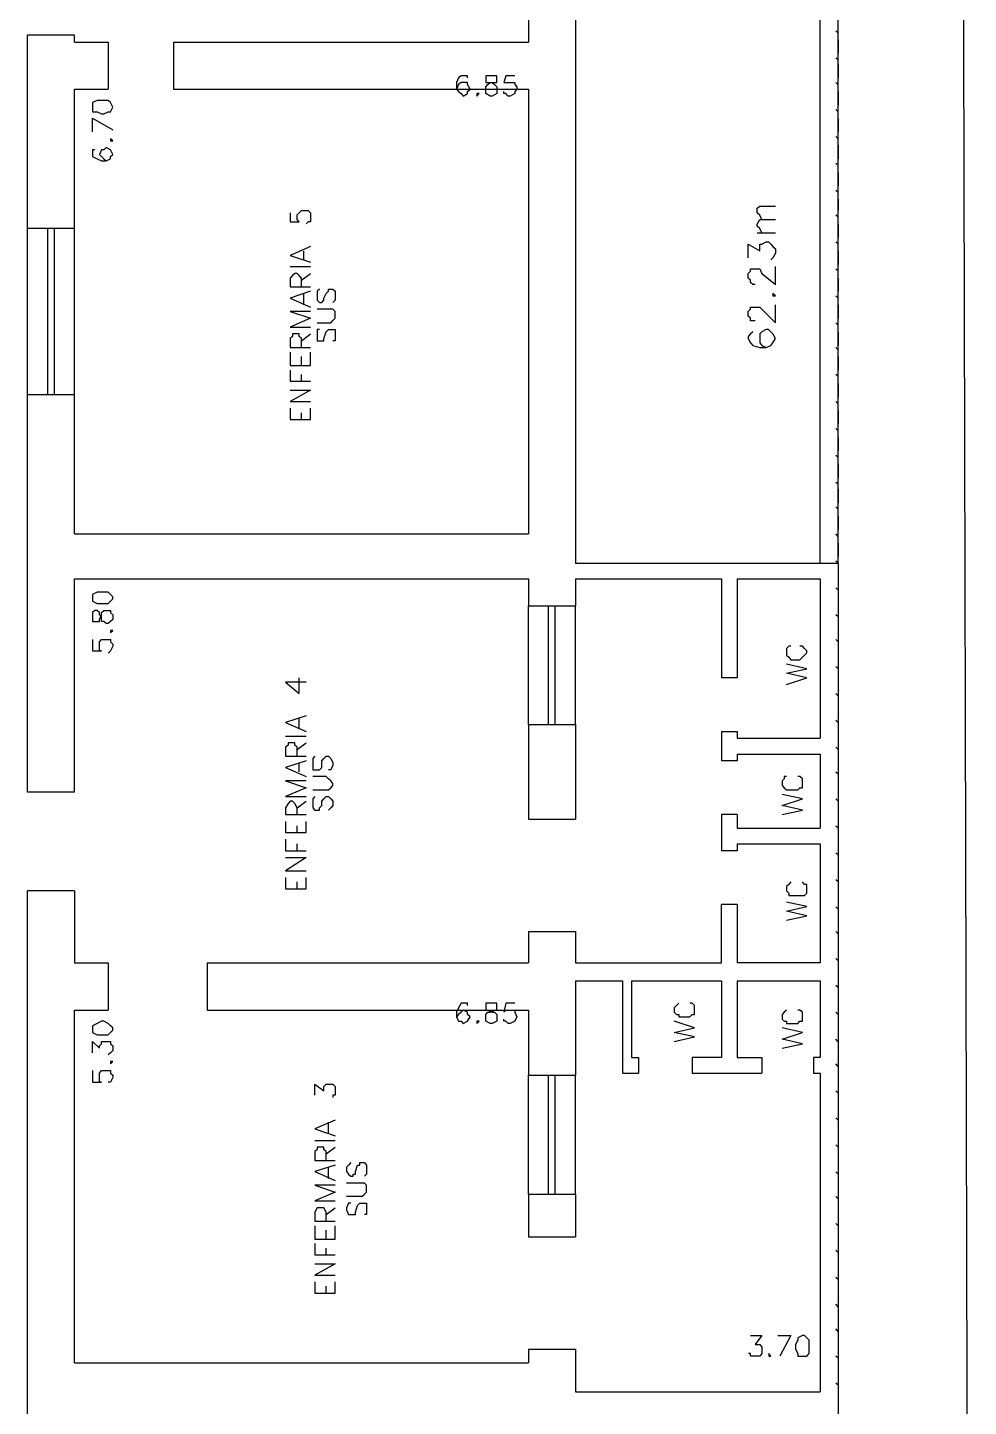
# Model space of a CAD drawing. Header units: millimetres. Extents: x -369 to -70, y -1414 to -1185.
# Drawn here: x -147.07 to -132.9, y -1343.94 to -1323.17 of the extents above; entities that cross this region are included whole.
import ezdxf

# ---------------------------------------------------------------- set-up
doc = ezdxf.new("R2010")
doc.units = ezdxf.units.MM
doc.header["$MEASUREMENT"] = 0
for name, color, linetype in [('10', 10, 'Continuous'), ('14', 14, 'Continuous'), ('25', 25, 'Continuous'), ('50', 50, 'Continuous'), ('6', 6, 'Continuous'), ('8', 8, 'Continuous')]:
    doc.layers.add(name, color=color, linetype=linetype)

msp = doc.modelspace()

# ---------------------------------------------------------------- linework, layer by layer
at = {"layer": '10'}
for points in [[(-139.529, -1322.878), (-139.529, -1323.386)], [(-138.818, -1322.878), (-138.818, -1331.235)], [(-147.074, -1326.191), (-147.074, -1323.282)], [(-146.367, -1323.386), (-146.367, -1323.282), (-146.367, -1323.282), (-147.074, -1323.282)], [(-146.367, -1323.386), (-145.859, -1323.386)], [(-145.859, -1323.386), (-145.859, -1324.093)], [(-144.876, -1323.386), (-139.529, -1323.386)], [(-144.876, -1323.386), (-144.876, -1324.093)], [(-146.367, -1326.191), (-146.367, -1324.093)], [(-146.367, -1324.093), (-145.859, -1324.093)], [(-144.876, -1324.093), (-139.529, -1324.093)], [(-139.529, -1324.093), (-139.529, -1330.795)], [(-146.367, -1326.191), (-147.074, -1326.191)], [(-147.074, -1334.684), (-147.074, -1328.697)], [(-146.367, -1330.795), (-146.367, -1328.697), (-147.074, -1328.697)], [(-146.367, -1330.795), (-139.529, -1330.795)], [(-138.818, -1331.235), (-134.861, -1331.235)], [(-134.861, -1331.235), (-134.861, -1350.114)], [(-146.367, -1334.684), (-146.367, -1331.47)], [(-146.367, -1331.47), (-139.529, -1331.47)], [(-139.529, -1331.47), (-139.529, -1331.878)], [(-138.818, -1331.47), (-138.818, -1331.878)], [(-138.818, -1331.47), (-136.62, -1331.47)], [(-136.62, -1331.47), (-136.62, -1332.961)], [(-136.384, -1331.47), (-136.384, -1332.961)], [(-136.384, -1331.47), (-135.133, -1331.47)], [(-135.133, -1331.47), (-135.133, -1333.872)], [(-139.529, -1331.878), (-138.818, -1331.878)], [(-136.384, -1332.961), (-136.62, -1332.961)], [(-139.529, -1333.668), (-138.818, -1333.668)], [(-139.529, -1333.668), (-139.529, -1335.091)], [(-138.818, -1333.668), (-138.818, -1335.091)], [(-136.62, -1333.772), (-136.62, -1334.212)], [(-136.62, -1333.772), (-136.384, -1333.772), (-136.384, -1333.772), (-136.384, -1333.872)], [(-136.384, -1333.872), (-135.133, -1333.872)], [(-136.384, -1334.112), (-136.384, -1334.212), (-136.384, -1334.212), (-136.62, -1334.212)], [(-136.384, -1334.112), (-135.133, -1334.112)], [(-135.133, -1334.112), (-135.133, -1335.227)], [(-146.367, -1334.684), (-147.074, -1334.684)], [(-136.62, -1335.023), (-136.62, -1335.567)], [(-136.384, -1335.023), (-136.62, -1335.023)], [(-136.384, -1335.023), (-136.384, -1335.227)], [(-139.529, -1335.091), (-138.818, -1335.091)], [(-136.384, -1335.227), (-135.133, -1335.227)], [(-136.384, -1335.463), (-136.384, -1335.567), (-136.384, -1335.567), (-136.62, -1335.567)], [(-135.133, -1335.463), (-135.133, -1337.257), (-135.133, -1337.257), (-136.384, -1337.257)], [(-136.384, -1335.463), (-135.133, -1335.463)], [(-147.074, -1346.425), (-147.074, -1336.174)], [(-146.367, -1336.174), (-147.074, -1336.174)], [(-146.367, -1336.174), (-146.367, -1337.257), (-146.367, -1337.257), (-145.859, -1337.257)], [(-138.818, -1336.782), (-138.818, -1337.257), (-138.818, -1337.257), (-136.62, -1337.257), (-136.62, -1337.257), (-136.62, -1336.378)], [(-136.384, -1336.378), (-136.62, -1336.378)], [(-136.384, -1336.378), (-136.384, -1337.257)], [(-139.529, -1336.782), (-138.818, -1336.782)], [(-139.529, -1336.782), (-139.529, -1337.257)], [(-145.859, -1337.257), (-145.859, -1337.969)], [(-144.369, -1337.257), (-144.369, -1337.969)], [(-144.369, -1337.257), (-139.529, -1337.257)], [(-138.818, -1337.529), (-138.818, -1338.948)], [(-138.818, -1337.529), (-138.11, -1337.529)], [(-138.11, -1337.529), (-138.11, -1338.916)], [(-137.974, -1337.529), (-136.62, -1337.529)], [(-137.974, -1337.529), (-137.974, -1338.68), (-137.871, -1338.68)], [(-136.62, -1337.529), (-136.62, -1338.68), (-136.62, -1338.68), (-137.059, -1338.68)], [(-136.384, -1337.529), (-136.384, -1338.68)], [(-136.384, -1337.529), (-135.133, -1337.529)], [(-135.133, -1337.529), (-135.133, -1338.68), (-135.133, -1338.68), (-135.233, -1338.68)], [(-146.367, -1343.28), (-146.367, -1337.969)], [(-146.367, -1337.969), (-145.859, -1337.969)], [(-144.369, -1337.969), (-139.529, -1337.969)], [(-139.529, -1337.969), (-139.529, -1338.948)], [(-137.871, -1338.68), (-137.871, -1338.916)], [(-137.059, -1338.68), (-137.059, -1338.916)], [(-136.384, -1338.68), (-136.012, -1338.68)], [(-136.012, -1338.68), (-136.012, -1338.916)], [(-135.233, -1338.68), (-135.233, -1338.916), (-135.133, -1338.916)], [(-139.529, -1338.948), (-138.818, -1338.948)], [(-138.11, -1338.916), (-137.871, -1338.916)], [(-137.059, -1338.916), (-136.012, -1338.916)], [(-135.133, -1338.916), (-135.133, -1343.719)], [(-139.529, -1340.742), (-138.818, -1340.742)], [(-139.529, -1340.742), (-139.529, -1341.385)], [(-138.818, -1340.742), (-138.818, -1341.385)], [(-139.529, -1341.385), (-138.818, -1341.385)], [(-139.529, -1343.076), (-138.818, -1343.076)], [(-139.529, -1343.076), (-139.529, -1343.28)], [(-138.818, -1343.076), (-138.818, -1343.719)], [(-146.367, -1343.28), (-139.529, -1343.28)], [(-138.818, -1343.719), (-135.133, -1343.719)]]:
    msp.add_lwpolyline(points, dxfattribs=at)
at = {"layer": '14'}
msp.add_lwpolyline([(-133.067, -1284.809), (-132.899, -1353.802)], dxfattribs=at)
at = {"layer": '25'}
for points in [[(-136.012, -1326.059), (-136.044, -1325.991), (-136.08, -1325.956), (-136.08, -1325.888), (-136.044, -1325.856), (-136.012, -1325.856), (-135.808, -1325.856)], [(-136.012, -1326.259), (-136.044, -1326.191), (-136.08, -1326.159), (-136.08, -1326.127), (-136.044, -1326.059), (-136.012, -1326.059), (-135.808, -1326.059)], [(-136.08, -1326.259), (-135.808, -1326.259)], [(-136.216, -1326.635), (-136.216, -1326.431), (-136.044, -1326.531), (-136.044, -1326.463), (-136.044, -1326.431), (-136.012, -1326.431), (-135.944, -1326.395), (-135.912, -1326.395), (-135.876, -1326.431), (-135.844, -1326.463), (-135.808, -1326.499), (-135.808, -1326.567), (-135.844, -1326.635), (-135.876, -1326.667)], [(-136.112, -1327.039), (-136.148, -1327.039), (-136.18, -1327.007), (-136.18, -1326.971), (-136.216, -1326.939), (-136.216, -1326.871), (-136.18, -1326.835), (-136.18, -1326.803), (-136.148, -1326.803), (-136.08, -1326.803), (-136.044, -1326.803), (-136.012, -1326.871), (-135.808, -1327.039), (-135.808, -1326.767)], [(-135.844, -1327.206), (-135.844, -1327.206), (-135.808, -1327.206), (-135.844, -1327.174), (-135.844, -1327.206)], [(-136.112, -1327.582), (-136.148, -1327.582), (-136.18, -1327.582), (-136.18, -1327.546), (-136.216, -1327.514), (-136.216, -1327.446), (-136.18, -1327.41), (-136.18, -1327.378), (-136.148, -1327.378), (-136.08, -1327.378), (-136.044, -1327.378), (-136.012, -1327.41), (-135.808, -1327.614), (-135.808, -1327.342)], [(-136.148, -1327.75), (-136.18, -1327.782), (-136.216, -1327.818), (-136.216, -1327.85), (-136.18, -1327.918), (-136.148, -1327.954), (-136.044, -1327.986), (-135.944, -1327.986), (-135.876, -1327.954), (-135.844, -1327.918), (-135.808, -1327.85), (-135.844, -1327.782), (-135.876, -1327.75), (-135.912, -1327.714), (-135.944, -1327.714), (-136.012, -1327.75), (-136.044, -1327.782), (-136.044, -1327.85), (-136.044, -1327.918), (-136.012, -1327.954), (-135.944, -1327.986)]]:
    msp.add_lwpolyline(points, dxfattribs=at)
at = {"layer": '50'}
for points in [[(-140.444, -1323.925), (-140.444, -1323.893), (-140.476, -1323.893), (-140.512, -1323.893), (-140.544, -1323.893), (-140.58, -1323.925), (-140.612, -1323.993), (-140.612, -1324.093), (-140.58, -1324.129), (-140.544, -1324.161), (-140.512, -1324.197), (-140.444, -1324.161), (-140.444, -1324.129), (-140.408, -1324.093), (-140.444, -1324.025), (-140.444, -1323.993), (-140.512, -1323.993), (-140.544, -1323.993), (-140.58, -1324.025), (-140.612, -1324.093)], [(-140.105, -1323.893), (-140.172, -1323.893), (-140.172, -1323.925), (-140.172, -1323.957), (-140.172, -1323.993), (-140.14, -1323.993), (-140.073, -1323.993), (-140.037, -1324.025), (-140.005, -1324.061), (-140.005, -1324.093), (-140.005, -1324.129), (-140.005, -1324.161), (-140.073, -1324.197), (-140.105, -1324.197), (-140.172, -1324.161), (-140.172, -1324.129), (-140.172, -1324.093), (-140.172, -1324.061), (-140.14, -1324.025), (-140.105, -1323.993), (-140.037, -1323.993), (-140.005, -1323.993), (-140.005, -1323.957), (-140.005, -1323.925), (-140.005, -1323.893), (-140.073, -1323.893), (-140.105, -1323.893)], [(-139.733, -1323.893), (-139.869, -1323.893), (-139.901, -1323.993), (-139.869, -1323.993), (-139.833, -1323.993), (-139.801, -1323.993), (-139.733, -1323.993), (-139.733, -1324.025), (-139.701, -1324.061), (-139.701, -1324.093), (-139.733, -1324.129), (-139.733, -1324.161), (-139.801, -1324.197), (-139.833, -1324.197), (-139.869, -1324.161), (-139.901, -1324.161), (-139.901, -1324.129)], [(-146.095, -1324.365), (-146.095, -1324.433), (-146.027, -1324.433), (-145.959, -1324.465), (-145.923, -1324.465), (-145.859, -1324.433), (-145.823, -1324.433), (-145.791, -1324.365), (-145.823, -1324.297), (-145.859, -1324.265), (-145.923, -1324.265), (-145.959, -1324.265), (-146.027, -1324.265), (-146.095, -1324.297), (-146.095, -1324.365)], [(-140.308, -1324.161), (-140.308, -1324.161), (-140.308, -1324.197), (-140.272, -1324.161), (-140.308, -1324.161)], [(-146.095, -1324.737), (-146.095, -1324.533), (-146.095, -1324.533), (-145.791, -1324.705)], [(-145.823, -1324.872), (-145.823, -1324.872), (-145.791, -1324.872), (-145.823, -1324.841), (-145.823, -1324.872)], [(-146.059, -1325.008), (-146.095, -1325.008), (-146.095, -1325.04), (-146.095, -1325.076), (-146.095, -1325.108), (-146.027, -1325.144), (-145.959, -1325.176), (-145.891, -1325.176), (-145.823, -1325.144), (-145.823, -1325.108), (-145.791, -1325.076), (-145.823, -1325.008), (-145.891, -1324.972), (-145.923, -1325.008), (-145.959, -1325.008), (-145.991, -1325.076), (-145.959, -1325.108), (-145.923, -1325.144), (-145.891, -1325.176)], [(-143.118, -1325.956), (-143.118, -1326.091), (-142.982, -1326.091), (-143.014, -1326.055), (-143.014, -1325.987), (-142.982, -1325.956), (-142.946, -1325.924), (-142.914, -1325.924), (-142.878, -1325.924), (-142.846, -1325.924), (-142.81, -1325.956), (-142.81, -1325.987), (-142.81, -1326.055), (-142.81, -1326.091), (-142.846, -1326.091), (-142.878, -1326.123)], [(-142.81, -1326.463), (-143.118, -1326.599), (-143.118, -1326.599), (-142.81, -1326.699)], [(-142.914, -1326.667), (-142.914, -1326.531)], [(-143.118, -1326.767), (-142.81, -1326.767)], [(-142.946, -1327.07), (-142.946, -1326.939), (-142.982, -1326.903), (-143.014, -1326.871), (-143.05, -1326.871), (-143.082, -1326.903), (-143.118, -1326.939), (-143.118, -1327.07), (-143.118, -1327.07), (-142.81, -1327.07)], [(-142.946, -1326.971), (-142.81, -1326.871)], [(-142.81, -1327.138), (-143.118, -1327.242), (-143.118, -1327.242), (-142.81, -1327.378)], [(-142.914, -1327.342), (-142.914, -1327.174)], [(-142.678, -1327.106), (-142.71, -1327.138), (-142.71, -1327.174), (-142.71, -1327.242), (-142.71, -1327.274), (-142.678, -1327.31), (-142.642, -1327.31), (-142.61, -1327.274), (-142.61, -1327.242), (-142.574, -1327.174), (-142.542, -1327.138), (-142.542, -1327.106), (-142.506, -1327.106), (-142.474, -1327.106), (-142.438, -1327.138), (-142.438, -1327.174), (-142.438, -1327.242), (-142.438, -1327.274), (-142.474, -1327.31)], [(-142.81, -1327.446), (-143.118, -1327.446), (-143.118, -1327.446), (-142.81, -1327.546), (-142.81, -1327.546), (-143.118, -1327.682), (-143.118, -1327.682), (-142.81, -1327.682)], [(-142.71, -1327.614), (-142.506, -1327.614), (-142.474, -1327.578), (-142.438, -1327.546), (-142.438, -1327.51), (-142.438, -1327.478), (-142.438, -1327.446), (-142.474, -1327.41), (-142.506, -1327.41), (-142.71, -1327.41)], [(-142.946, -1327.986), (-142.946, -1327.85), (-142.982, -1327.818), (-142.982, -1327.782), (-143.014, -1327.782), (-143.05, -1327.782), (-143.082, -1327.782), (-143.082, -1327.818), (-143.118, -1327.85), (-143.118, -1327.986), (-143.118, -1327.986), (-142.81, -1327.986)], [(-142.946, -1327.886), (-142.81, -1327.782)], [(-142.678, -1327.714), (-142.71, -1327.714), (-142.71, -1327.782), (-142.71, -1327.818), (-142.71, -1327.886), (-142.678, -1327.886), (-142.642, -1327.886), (-142.61, -1327.886), (-142.61, -1327.85), (-142.574, -1327.75), (-142.542, -1327.714), (-142.506, -1327.714), (-142.474, -1327.714), (-142.438, -1327.714), (-142.438, -1327.782), (-142.438, -1327.818), (-142.438, -1327.886), (-142.474, -1327.886)], [(-143.118, -1328.054), (-143.118, -1328.257), (-143.118, -1328.257), (-142.81, -1328.257)], [(-142.946, -1328.257), (-142.946, -1328.122)], [(-142.81, -1328.257), (-142.81, -1328.054)], [(-143.118, -1328.325), (-143.118, -1328.493), (-143.118, -1328.493), (-142.81, -1328.493)], [(-142.946, -1328.493), (-142.946, -1328.393)], [(-143.118, -1328.629), (-142.81, -1328.629), (-142.81, -1328.629), (-143.118, -1328.797), (-143.118, -1328.797), (-142.81, -1328.797)], [(-143.118, -1328.901), (-143.118, -1329.069), (-143.118, -1329.069), (-142.81, -1329.069)], [(-142.946, -1329.069), (-142.946, -1328.969)], [(-142.81, -1329.069), (-142.81, -1328.901)], [(-146.095, -1331.774), (-146.095, -1331.81), (-146.027, -1331.842), (-145.959, -1331.842), (-145.923, -1331.842), (-145.859, -1331.842), (-145.823, -1331.81), (-145.791, -1331.774), (-145.791, -1331.742), (-145.823, -1331.706), (-145.859, -1331.674), (-145.923, -1331.674), (-145.959, -1331.674), (-146.027, -1331.674), (-146.095, -1331.706), (-146.095, -1331.742), (-146.095, -1331.774)], [(-146.095, -1332.082), (-146.095, -1332.114), (-146.059, -1332.114), (-146.027, -1332.114), (-145.991, -1332.114), (-145.991, -1332.082), (-145.959, -1332.014), (-145.959, -1331.978), (-145.923, -1331.946), (-145.891, -1331.946), (-145.859, -1331.946), (-145.823, -1331.946), (-145.823, -1331.978), (-145.791, -1332.014), (-145.791, -1332.082), (-145.823, -1332.114), (-145.859, -1332.146), (-145.891, -1332.146), (-145.923, -1332.114), (-145.959, -1332.114), (-145.959, -1332.046), (-145.991, -1332.014), (-145.991, -1331.978), (-146.027, -1331.946), (-146.059, -1331.946), (-146.095, -1331.978), (-146.095, -1332.014), (-146.095, -1332.082)], [(-146.095, -1332.386), (-146.095, -1332.554), (-145.959, -1332.554), (-145.991, -1332.554), (-145.991, -1332.486), (-145.991, -1332.454), (-145.991, -1332.418), (-145.959, -1332.386), (-145.891, -1332.386), (-145.823, -1332.386), (-145.823, -1332.418), (-145.791, -1332.454), (-145.791, -1332.486), (-145.823, -1332.554), (-145.859, -1332.589)], [(-145.823, -1332.25), (-145.823, -1332.282), (-145.791, -1332.25), (-145.823, -1332.25)], [(-135.573, -1332.486), (-135.605, -1332.486), (-135.641, -1332.522), (-135.641, -1332.554), (-135.641, -1332.585), (-135.641, -1332.621), (-135.605, -1332.653), (-135.573, -1332.689), (-135.537, -1332.689), (-135.469, -1332.689), (-135.437, -1332.689), (-135.401, -1332.653), (-135.369, -1332.621), (-135.333, -1332.585), (-135.333, -1332.554), (-135.369, -1332.522), (-135.401, -1332.486), (-135.437, -1332.486)], [(-135.641, -1333.061), (-135.333, -1332.961), (-135.333, -1332.961), (-135.641, -1332.893), (-135.641, -1332.893), (-135.333, -1332.825), (-135.333, -1332.825), (-135.641, -1332.757)], [(-142.878, -1333.029), (-143.186, -1333.029), (-143.186, -1333.029), (-142.982, -1333.197), (-142.982, -1332.961)], [(-142.878, -1333.537), (-143.186, -1333.637), (-143.186, -1333.637), (-142.878, -1333.772)], [(-142.982, -1333.736), (-142.982, -1333.569)], [(-143.186, -1333.84), (-142.878, -1333.84)], [(-143.014, -1334.144), (-143.014, -1334.008), (-143.05, -1333.976), (-143.05, -1333.94), (-143.082, -1333.94), (-143.118, -1333.94), (-143.15, -1333.94), (-143.15, -1333.976), (-143.186, -1334.008), (-143.186, -1334.144), (-143.186, -1334.144), (-142.878, -1334.144)], [(-143.014, -1334.044), (-142.878, -1333.94)], [(-142.878, -1334.212), (-143.186, -1334.312), (-143.186, -1334.312), (-142.878, -1334.448)], [(-142.982, -1334.38), (-142.982, -1334.244)], [(-142.746, -1334.144), (-142.778, -1334.176), (-142.778, -1334.244), (-142.778, -1334.28), (-142.778, -1334.348), (-142.746, -1334.348), (-142.71, -1334.348), (-142.678, -1334.348), (-142.642, -1334.312), (-142.642, -1334.212), (-142.61, -1334.176), (-142.574, -1334.144), (-142.542, -1334.144), (-142.506, -1334.176), (-142.474, -1334.244), (-142.474, -1334.28), (-142.506, -1334.348), (-142.542, -1334.348)], [(-142.778, -1334.652), (-142.574, -1334.652), (-142.542, -1334.652), (-142.506, -1334.62), (-142.474, -1334.584), (-142.474, -1334.552), (-142.506, -1334.516), (-142.542, -1334.484), (-142.574, -1334.448), (-142.778, -1334.448)], [(-135.641, -1334.448), (-135.673, -1334.448), (-135.673, -1334.484), (-135.705, -1334.516), (-135.705, -1334.584), (-135.673, -1334.62), (-135.641, -1334.652), (-135.573, -1334.652), (-135.505, -1334.652), (-135.469, -1334.652), (-135.437, -1334.62), (-135.401, -1334.62), (-135.401, -1334.584), (-135.401, -1334.516), (-135.401, -1334.484), (-135.437, -1334.448), (-135.469, -1334.448)], [(-142.878, -1334.516), (-143.186, -1334.516), (-143.186, -1334.516), (-142.878, -1334.62), (-142.878, -1334.62), (-143.186, -1334.752), (-143.186, -1334.752), (-142.878, -1334.752)], [(-143.014, -1335.023), (-143.014, -1334.923), (-143.05, -1334.855), (-143.082, -1334.819), (-143.118, -1334.819), (-143.15, -1334.855), (-143.186, -1334.923), (-143.186, -1335.023), (-143.186, -1335.023), (-142.878, -1335.023)], [(-143.014, -1334.923), (-142.878, -1334.819)], [(-142.746, -1334.752), (-142.778, -1334.787), (-142.778, -1334.819), (-142.778, -1334.887), (-142.778, -1334.923), (-142.746, -1334.955), (-142.71, -1334.955), (-142.678, -1334.955), (-142.678, -1334.923), (-142.642, -1334.887), (-142.642, -1334.819), (-142.61, -1334.787), (-142.574, -1334.752), (-142.542, -1334.752), (-142.506, -1334.787), (-142.474, -1334.819), (-142.474, -1334.887), (-142.506, -1334.923), (-142.542, -1334.955)], [(-135.705, -1335.023), (-135.401, -1334.955), (-135.401, -1334.955), (-135.705, -1334.887), (-135.705, -1334.887), (-135.401, -1334.787), (-135.401, -1334.787), (-135.705, -1334.72)], [(-143.186, -1335.127), (-143.186, -1335.295), (-143.186, -1335.295), (-142.878, -1335.295)], [(-143.014, -1335.295), (-143.014, -1335.191)], [(-142.878, -1335.295), (-142.878, -1335.127)], [(-143.186, -1335.395), (-143.186, -1335.567), (-143.186, -1335.567), (-142.878, -1335.567)], [(-143.014, -1335.567), (-143.014, -1335.463)], [(-143.186, -1335.667), (-142.878, -1335.667), (-142.878, -1335.667), (-143.186, -1335.87), (-143.186, -1335.87), (-142.878, -1335.87)], [(-143.186, -1335.97), (-143.186, -1336.142), (-143.186, -1336.142), (-142.878, -1336.142)], [(-143.014, -1336.142), (-143.014, -1336.038)], [(-142.878, -1336.142), (-142.878, -1335.97)], [(-135.573, -1336.038), (-135.605, -1336.074), (-135.641, -1336.106), (-135.641, -1336.174), (-135.605, -1336.206), (-135.605, -1336.242), (-135.573, -1336.242), (-135.537, -1336.242), (-135.437, -1336.242), (-135.401, -1336.242), (-135.369, -1336.242), (-135.333, -1336.206), (-135.333, -1336.174), (-135.333, -1336.106), (-135.333, -1336.074), (-135.369, -1336.074), (-135.401, -1336.038)], [(-135.641, -1336.614), (-135.333, -1336.546), (-135.333, -1336.546), (-135.641, -1336.478), (-135.641, -1336.478), (-135.333, -1336.41), (-135.333, -1336.41), (-135.641, -1336.342)], [(-140.444, -1337.901), (-140.444, -1337.865), (-140.476, -1337.865), (-140.512, -1337.865), (-140.544, -1337.865), (-140.58, -1337.933), (-140.612, -1338.001), (-140.612, -1338.068), (-140.58, -1338.136), (-140.544, -1338.136), (-140.512, -1338.172), (-140.444, -1338.136), (-140.408, -1338.068), (-140.444, -1338.037), (-140.444, -1338.001), (-140.512, -1337.969), (-140.544, -1338.001), (-140.58, -1338.037), (-140.612, -1338.068)], [(-140.105, -1337.865), (-140.172, -1337.865), (-140.172, -1337.901), (-140.172, -1337.933), (-140.172, -1337.969), (-140.14, -1337.969), (-140.073, -1338.001), (-140.037, -1338.001), (-140.005, -1338.037), (-140.005, -1338.068), (-140.005, -1338.104), (-140.005, -1338.136), (-140.073, -1338.172), (-140.105, -1338.172), (-140.172, -1338.136), (-140.172, -1338.104), (-140.172, -1338.068), (-140.172, -1338.037), (-140.14, -1338.001), (-140.105, -1338.001), (-140.037, -1337.969), (-140.005, -1337.969), (-140.005, -1337.933), (-140.005, -1337.901), (-140.005, -1337.865), (-140.073, -1337.865), (-140.105, -1337.865)], [(-139.733, -1337.865), (-139.869, -1337.865), (-139.901, -1338.001), (-139.869, -1337.969), (-139.833, -1337.969), (-139.801, -1337.969), (-139.733, -1337.969), (-139.733, -1338.001), (-139.701, -1338.068), (-139.733, -1338.136), (-139.801, -1338.172), (-139.833, -1338.172), (-139.869, -1338.136), (-139.901, -1338.136), (-139.901, -1338.104)], [(-137.263, -1337.865), (-137.263, -1337.865), (-137.295, -1337.901), (-137.331, -1337.933), (-137.331, -1338.001), (-137.295, -1338.037), (-137.263, -1338.037), (-137.263, -1338.068), (-137.195, -1338.068), (-137.127, -1338.068), (-137.095, -1338.068), (-137.059, -1338.037), (-137.027, -1338.037), (-137.027, -1338.001), (-137.027, -1337.933), (-137.027, -1337.901), (-137.059, -1337.865), (-137.095, -1337.865)], [(-135.641, -1337.969), (-135.641, -1337.969), (-135.673, -1338.001), (-135.705, -1338.037), (-135.705, -1338.104), (-135.673, -1338.136), (-135.641, -1338.136), (-135.641, -1338.172), (-135.573, -1338.172), (-135.505, -1338.172), (-135.469, -1338.172), (-135.437, -1338.136), (-135.401, -1338.136), (-135.401, -1338.104), (-135.401, -1338.037), (-135.401, -1338.001), (-135.437, -1337.969), (-135.469, -1337.969)], [(-146.095, -1338.272), (-146.095, -1338.304), (-146.027, -1338.34), (-145.959, -1338.34), (-145.923, -1338.34), (-145.859, -1338.34), (-145.823, -1338.304), (-145.791, -1338.272), (-145.791, -1338.236), (-145.823, -1338.204), (-145.859, -1338.172), (-145.923, -1338.136), (-145.959, -1338.136), (-146.027, -1338.172), (-146.095, -1338.204), (-146.095, -1338.236), (-146.095, -1338.272)], [(-140.308, -1338.136), (-140.308, -1338.136), (-140.308, -1338.172), (-140.272, -1338.136), (-140.308, -1338.136)], [(-137.331, -1338.44), (-137.027, -1338.372), (-137.027, -1338.372), (-137.331, -1338.304), (-137.331, -1338.304), (-137.027, -1338.236), (-137.027, -1338.236), (-137.331, -1338.136)], [(-135.705, -1338.544), (-135.401, -1338.476), (-135.401, -1338.476), (-135.705, -1338.408), (-135.705, -1338.408), (-135.401, -1338.304), (-135.401, -1338.304), (-135.705, -1338.236)], [(-146.095, -1338.612), (-146.095, -1338.44), (-145.991, -1338.544), (-145.991, -1338.508), (-145.959, -1338.476), (-145.959, -1338.44), (-145.891, -1338.44), (-145.823, -1338.44), (-145.823, -1338.476), (-145.791, -1338.508), (-145.791, -1338.576), (-145.823, -1338.612), (-145.859, -1338.644)], [(-145.823, -1338.744), (-145.823, -1338.78), (-145.791, -1338.744), (-145.823, -1338.744)], [(-146.095, -1338.88), (-146.095, -1339.052), (-145.959, -1339.052), (-145.991, -1339.052), (-145.991, -1338.984), (-145.991, -1338.948), (-145.991, -1338.916), (-145.959, -1338.88), (-145.891, -1338.88), (-145.823, -1338.88), (-145.823, -1338.916), (-145.791, -1338.948), (-145.791, -1338.984), (-145.823, -1339.052), (-145.859, -1339.052)], [(-142.746, -1339.251), (-142.746, -1339.084), (-142.61, -1339.187), (-142.61, -1339.12), (-142.574, -1339.084), (-142.542, -1339.084), (-142.506, -1339.084), (-142.474, -1339.084), (-142.438, -1339.12), (-142.438, -1339.152), (-142.438, -1339.219), (-142.438, -1339.251), (-142.474, -1339.251), (-142.474, -1339.287)], [(-142.438, -1339.627), (-142.746, -1339.759), (-142.746, -1339.759), (-142.438, -1339.863)], [(-142.542, -1339.827), (-142.542, -1339.659)], [(-142.746, -1339.931), (-142.438, -1339.931)], [(-142.574, -1340.235), (-142.574, -1340.099), (-142.61, -1340.067), (-142.61, -1340.031), (-142.642, -1340.031), (-142.678, -1340.031), (-142.71, -1340.031), (-142.71, -1340.067), (-142.746, -1340.099), (-142.746, -1340.235), (-142.746, -1340.235), (-142.438, -1340.235)], [(-142.574, -1340.135), (-142.438, -1340.031)], [(-142.203, -1340.266), (-142.239, -1340.302), (-142.271, -1340.334), (-142.271, -1340.402), (-142.239, -1340.438), (-142.203, -1340.47), (-142.171, -1340.47), (-142.171, -1340.438), (-142.135, -1340.438), (-142.135, -1340.402), (-142.103, -1340.302), (-142.067, -1340.302), (-142.067, -1340.266), (-142.035, -1340.266), (-141.999, -1340.266), (-141.967, -1340.302), (-141.967, -1340.334), (-141.967, -1340.402), (-141.967, -1340.438), (-141.999, -1340.47)], [(-142.438, -1340.302), (-142.746, -1340.402), (-142.746, -1340.402), (-142.438, -1340.538)], [(-142.542, -1340.506), (-142.542, -1340.334)], [(-142.438, -1340.606), (-142.746, -1340.606), (-142.746, -1340.606), (-142.438, -1340.71), (-142.438, -1340.71), (-142.746, -1340.842), (-142.746, -1340.842), (-142.438, -1340.842)], [(-142.271, -1340.774), (-142.035, -1340.774), (-141.999, -1340.742), (-141.967, -1340.71), (-141.967, -1340.674), (-141.967, -1340.642), (-141.967, -1340.606), (-141.999, -1340.574), (-142.035, -1340.574), (-142.271, -1340.574)], [(-142.203, -1340.878), (-142.239, -1340.878), (-142.271, -1340.946), (-142.271, -1340.978), (-142.239, -1341.046), (-142.203, -1341.046), (-142.171, -1341.046), (-142.135, -1341.046), (-142.135, -1341.014), (-142.103, -1340.91), (-142.067, -1340.878), (-142.035, -1340.878), (-141.999, -1340.878), (-141.967, -1340.878), (-141.967, -1340.946), (-141.967, -1340.978), (-141.967, -1341.046), (-141.999, -1341.046)], [(-142.574, -1341.15), (-142.574, -1341.014), (-142.61, -1340.946), (-142.642, -1340.946), (-142.678, -1340.946), (-142.71, -1340.946), (-142.746, -1341.014), (-142.746, -1341.15), (-142.746, -1341.15), (-142.438, -1341.15)], [(-142.574, -1341.046), (-142.438, -1340.946)], [(-142.746, -1341.218), (-142.746, -1341.417), (-142.746, -1341.417), (-142.438, -1341.417)], [(-142.574, -1341.417), (-142.574, -1341.286)], [(-142.438, -1341.417), (-142.438, -1341.218)], [(-142.746, -1341.485), (-142.746, -1341.657), (-142.746, -1341.657), (-142.438, -1341.657)], [(-142.574, -1341.657), (-142.574, -1341.553)], [(-142.746, -1341.793), (-142.438, -1341.793), (-142.438, -1341.793), (-142.746, -1341.961), (-142.746, -1341.961), (-142.438, -1341.961)], [(-142.746, -1342.061), (-142.746, -1342.233), (-142.746, -1342.233), (-142.438, -1342.233)], [(-142.574, -1342.233), (-142.574, -1342.129)], [(-142.438, -1342.233), (-142.438, -1342.061)], [(-136.18, -1342.872), (-136.012, -1342.872), (-136.112, -1343.008), (-136.08, -1343.008), (-136.044, -1343.008), (-136.012, -1343.044), (-136.012, -1343.076), (-136.012, -1343.112), (-136.012, -1343.144), (-136.044, -1343.18), (-136.112, -1343.18), (-136.148, -1343.18), (-136.18, -1343.18), (-136.18, -1343.144), (-136.212, -1343.144)], [(-135.772, -1342.872), (-135.573, -1342.872), (-135.573, -1342.872), (-135.74, -1343.18)], [(-135.401, -1342.872), (-135.469, -1342.908), (-135.469, -1342.94), (-135.505, -1343.008), (-135.505, -1343.076), (-135.469, -1343.144), (-135.469, -1343.18), (-135.401, -1343.18), (-135.369, -1343.18), (-135.333, -1343.18), (-135.301, -1343.144), (-135.301, -1343.076), (-135.301, -1343.008), (-135.301, -1342.94), (-135.333, -1342.908), (-135.369, -1342.872), (-135.401, -1342.872)], [(-135.908, -1343.144), (-135.908, -1343.18), (-135.876, -1343.18), (-135.908, -1343.144)]]:
    msp.add_lwpolyline(points, dxfattribs=at)
at = {"layer": '6'}
for points in [[(-135.133, -1331.235), (-135.133, -1303.828)], [(-134.861, -1331.235), (-134.861, -1303.828)], [(-134.861, -1323.25), (-134.897, -1323.214)], [(-134.861, -1323.35), (-134.861, -1323.554)], [(-134.861, -1323.658), (-134.897, -1323.622)], [(-134.861, -1323.722), (-134.861, -1323.925)], [(-134.861, -1324.029), (-134.897, -1323.993)], [(-134.861, -1324.129), (-134.861, -1324.333)], [(-134.861, -1324.433), (-134.897, -1324.401)], [(-134.861, -1324.537), (-134.861, -1324.737)], [(-134.861, -1324.841), (-134.897, -1324.805)], [(-134.861, -1324.94), (-134.861, -1325.144)], [(-134.861, -1325.244), (-134.897, -1325.212)], [(-134.861, -1325.348), (-134.861, -1325.552)], [(-134.861, -1325.652), (-134.897, -1325.62)], [(-134.861, -1325.752), (-134.861, -1325.924)], [(-134.861, -1326.023), (-134.897, -1325.991)], [(-134.861, -1326.127), (-134.861, -1326.327)], [(-134.861, -1326.431), (-134.897, -1326.395)], [(-134.861, -1326.531), (-134.861, -1326.735)], [(-134.861, -1326.835), (-134.897, -1326.803)], [(-134.861, -1326.939), (-134.861, -1327.142)], [(-134.861, -1327.242), (-134.897, -1327.21)], [(-134.861, -1327.342), (-134.861, -1327.546)], [(-134.861, -1327.65), (-134.897, -1327.614)], [(-134.861, -1327.75), (-134.861, -1327.954)], [(-134.861, -1328.022), (-134.897, -1327.986)], [(-134.861, -1328.122), (-134.861, -1328.325)], [(-134.861, -1328.425), (-134.897, -1328.393)], [(-134.861, -1328.529), (-134.861, -1328.733)], [(-134.861, -1328.833), (-134.897, -1328.801)], [(-134.861, -1328.933), (-134.861, -1329.137)], [(-134.861, -1329.241), (-134.897, -1329.205)], [(-134.861, -1329.34), (-134.861, -1329.544)], [(-134.861, -1329.644), (-134.897, -1329.612)], [(-134.861, -1329.748), (-134.861, -1329.948)], [(-134.861, -1330.052), (-134.897, -1330.016)], [(-134.861, -1330.12), (-134.861, -1330.324)], [(-134.861, -1330.423), (-134.897, -1330.387)], [(-134.861, -1330.523), (-134.861, -1330.727)], [(-134.861, -1330.831), (-134.897, -1330.795)], [(-134.861, -1330.931), (-134.861, -1331.135)], [(-134.861, -1331.235), (-134.897, -1331.203)], [(-134.861, -1331.339), (-134.861, -1331.538)], [(-134.861, -1331.642), (-134.897, -1331.606)], [(-134.861, -1331.742), (-134.861, -1331.946)], [(-134.861, -1332.046), (-134.897, -1332.014)], [(-134.861, -1332.15), (-134.861, -1332.318)], [(-134.861, -1332.418), (-134.897, -1332.386)], [(-134.861, -1332.522), (-134.861, -1332.725)], [(-134.861, -1332.825), (-134.897, -1332.793)], [(-134.861, -1332.925), (-134.861, -1333.129)], [(-134.861, -1333.233), (-134.897, -1333.197)], [(-134.861, -1333.333), (-134.861, -1333.537)], [(-134.861, -1333.637), (-134.897, -1333.605)], [(-134.861, -1333.74), (-134.861, -1333.94)], [(-134.861, -1334.044), (-134.897, -1334.008)], [(-134.861, -1334.144), (-134.861, -1334.316)], [(-134.861, -1334.416), (-134.897, -1334.384)], [(-134.861, -1334.516), (-134.861, -1334.72)], [(-134.861, -1334.823), (-134.897, -1334.787)], [(-134.861, -1334.923), (-134.861, -1335.127)], [(-134.861, -1335.227), (-134.897, -1335.195)], [(-134.861, -1335.331), (-134.861, -1335.531)], [(-134.861, -1335.635), (-134.897, -1335.599)], [(-134.861, -1335.735), (-134.861, -1335.938)], [(-134.861, -1336.038), (-134.897, -1336.006)], [(-134.861, -1336.142), (-134.861, -1336.346)], [(-134.861, -1336.446), (-134.897, -1336.414)], [(-134.861, -1336.514), (-134.861, -1336.718)], [(-134.861, -1336.818), (-134.897, -1336.786)], [(-134.861, -1336.922), (-134.861, -1337.121)], [(-134.861, -1337.225), (-134.897, -1337.189)], [(-134.861, -1337.325), (-134.861, -1337.529)], [(-134.861, -1337.629), (-134.897, -1337.597)], [(-134.861, -1337.733), (-134.861, -1337.937)], [(-134.861, -1338.037), (-134.897, -1338.001)], [(-134.861, -1338.136), (-134.861, -1338.34)], [(-134.861, -1338.444), (-134.897, -1338.408)], [(-134.861, -1338.544), (-134.861, -1338.712)], [(-134.861, -1338.816), (-134.897, -1338.78)], [(-134.861, -1338.916), (-134.861, -1339.12)], [(-134.861, -1339.219), (-134.897, -1339.187)], [(-134.861, -1339.323), (-134.861, -1339.527)], [(-134.861, -1339.627), (-134.897, -1339.591)], [(-134.861, -1339.727), (-134.861, -1339.931)], [(-134.861, -1340.035), (-134.897, -1339.999)], [(-134.861, -1340.135), (-134.861, -1340.338)], [(-134.861, -1340.438), (-134.897, -1340.406)], [(-134.861, -1340.542), (-134.861, -1340.71)], [(-134.861, -1340.81), (-134.897, -1340.778)], [(-134.861, -1340.914), (-134.861, -1341.114)], [(-134.861, -1341.218), (-134.897, -1341.182)], [(-134.861, -1341.318), (-134.861, -1341.521)], [(-134.861, -1341.621), (-134.897, -1341.589)], [(-134.861, -1341.725), (-134.861, -1341.929)], [(-134.861, -1342.029), (-134.897, -1341.997)], [(-134.861, -1342.129), (-134.861, -1342.333)], [(-134.861, -1342.437), (-134.897, -1342.401)], [(-134.861, -1342.536), (-134.861, -1342.74)], [(-134.861, -1342.808), (-134.897, -1342.772)], [(-134.861, -1342.908), (-134.861, -1343.112)], [(-134.861, -1343.212), (-134.897, -1343.18)], [(-134.861, -1343.316), (-134.861, -1343.52)], [(-134.861, -1343.619), (-134.897, -1343.587)], [(-134.861, -1343.719), (-134.861, -1343.923)]]:
    msp.add_lwpolyline(points, dxfattribs=at)
at = {"layer": '8'}
for points in [[(-147.074, -1328.697), (-147.074, -1326.191)], [(-146.77, -1328.697), (-146.77, -1326.191)], [(-146.671, -1328.697), (-146.671, -1326.191)], [(-146.367, -1328.697), (-146.367, -1326.191)], [(-139.529, -1333.668), (-139.529, -1331.878)], [(-139.225, -1333.668), (-139.225, -1331.878)], [(-139.125, -1333.668), (-139.125, -1331.878)], [(-138.818, -1333.668), (-138.818, -1331.878)], [(-139.529, -1340.742), (-139.529, -1338.948)], [(-139.225, -1340.742), (-139.225, -1338.948)], [(-139.125, -1340.742), (-139.125, -1338.948)], [(-138.818, -1340.742), (-138.818, -1338.948)]]:
    msp.add_lwpolyline(points, dxfattribs=at)

doc.saveas('drawing.dxf')
